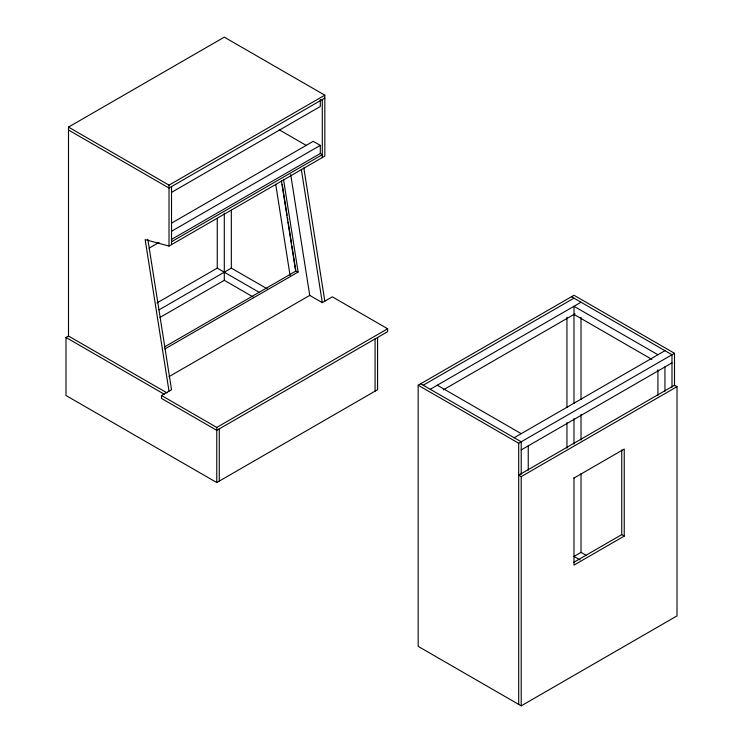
<?xml version="1.0" encoding="UTF-8"?>
<svg xmlns="http://www.w3.org/2000/svg" width="743" height="743" viewBox="0 0 743 743"><rect width="100%" height="100%" fill="white"/><g stroke="black" fill="none" stroke-linecap="round" stroke-linejoin="round"><path stroke-width="1.11" d="M68.495 336.598L68.495 127.099L224.302 37.15L324.821 95.178L324.821 156.114L169.014 246.072L145.154 239.608L169.014 391.152M68.495 127.099L169.014 185.137L324.821 95.178M324.821 98.085L169.014 188.035L68.495 130.006M171.531 192.391L320.298 106.5L320.298 99.534M171.531 223.141L313.258 141.319L320.298 145.377L320.298 153.504L171.531 239.395M171.531 231.268L320.298 145.377M149.046 248.181L159.058 242.394M171.531 241.716L322.304 154.665L320.307 153.513M377.583 337.471L377.583 389.704L216.761 482.551L65.988 395.508L65.988 337.471L68.495 336.022L167.008 392.889M156.949 302.94L217.262 268.121L259.288 292.389M158.965 309.905L231.333 268.121L267.322 288.897M159.968 317.456L224.302 280.306L253.289 297.051M164.454 346.953L295.649 271.214L298.11 272.059L283.501 179.295M164.918 348.959L298.11 272.059M169.014 376.645L309.738 295.398L322.304 302.652L332.353 296.847L387.642 328.768L387.642 331.666L216.761 430.327L161.482 398.406L161.482 395.508L171.531 389.704L147.848 239.302M161.482 395.508L216.761 427.42L387.642 328.768M677.012 386.666L521.215 476.616L518.698 475.167L674.505 385.218L677.012 386.666L677.012 615.901L521.215 705.85L418.179 646.364L418.179 385.218L573.986 295.268L674.505 353.296L674.505 385.793M423.213 385.218L573.986 298.166M430.243 389.276L581.017 302.225M443.311 389.861L574.989 313.834M514.175 437.738L664.948 350.687M418.179 385.218L518.698 443.246L674.505 353.296M521.215 449.924L671.988 362.872M573.986 478.065L624.241 449.051L624.241 536.093L573.986 565.107L573.986 477.675M586.013 555.235L581.017 552.355L573.986 556.414L579.977 559.878M573.485 562.497L621.733 534.644L624.241 536.093M571.469 296.717L671.988 354.745L671.988 387.242M279.303 129.839L306.302 145.433M657.917 354.745L573.986 306.292L573.986 403.57M573.986 314.419L651.917 359.408M437.283 385.218L521.215 433.671M420.696 383.769L521.215 441.797L521.215 474.294M65.988 337.471L164.491 394.347M303.822 167.89L324.821 301.203M301.314 169.339L322.304 302.652M290.699 174.54L309.738 295.398M282.247 184.375L287.104 215.219M287.467 217.504L287.82 219.789M288.182 222.073L291.6 243.778M291.962 246.063L295.918 271.195M281.393 180.735L295.649 271.214M275.709 184.273L290.104 275.653M664.948 366.931L664.948 391.255M657.917 369.819L657.917 395.295M621.733 449.924L621.733 534.644M581.017 317.298L581.017 399.511M581.017 414.566L581.017 440.042M581.017 473.616L581.017 552.355M573.986 418.625L573.986 444.1M566.946 317.298L566.946 407.619M566.946 422.665L566.946 448.14M528.245 445.856L528.245 470.18M521.215 476.616L521.215 705.85M518.698 443.246L518.698 704.401M375.076 338.919L375.076 391.152M322.304 99.534L322.304 157.572M231.333 210.306L231.333 268.121M224.302 213.213L224.302 280.306M219.278 428.878L219.278 481.102M217.262 218.405L217.262 268.121M216.761 427.42L216.761 482.551M171.531 186.586L171.531 244.614M169.014 185.137L169.014 246.072"/></g></svg>
